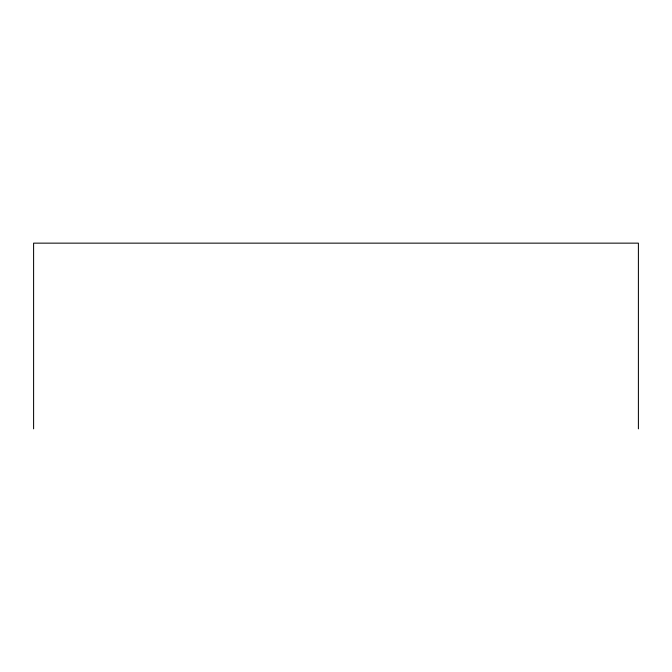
<?xml version="1.0" encoding="UTF-8"?>
<svg xmlns="http://www.w3.org/2000/svg" width="672" height="672" viewBox="0 0 672 672"><rect width="100%" height="100%" fill="white"/><g stroke="black" fill="none" stroke-linecap="round" stroke-linejoin="round"><path stroke-width="1.01" d="M638.4 428.854L638.4 243.146L33.6 243.146L33.6 428.854"/></g></svg>
